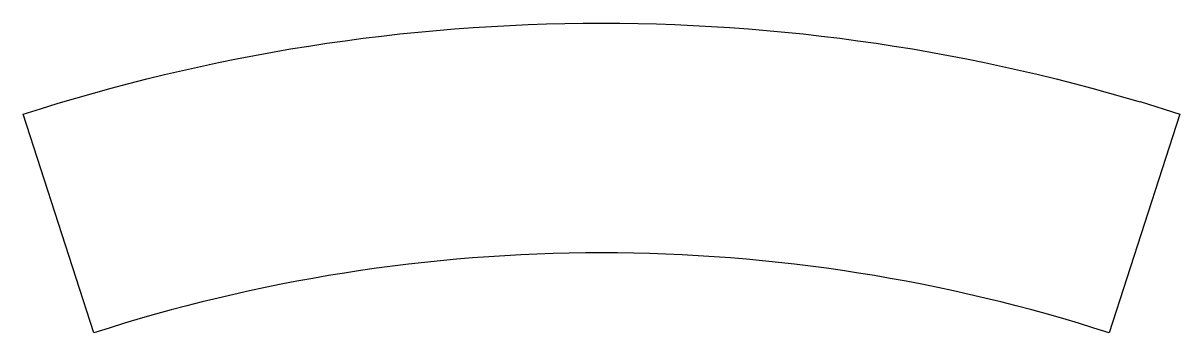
# Model space of a CAD drawing. Header units: millimetres. Extents: x 18 to 296, y 37 to 112.
import ezdxf

# ---------------------------------------------------------------- set-up
doc = ezdxf.new("R2010")
doc.units = ezdxf.units.MM
doc.layers.add('CREASE', color=5, linetype='Continuous')
doc.layers.add('CUT', color=1, linetype='Continuous')

msp = doc.modelspace()

# ---------------------------------------------------------------- linework, layer by layer
at = {"layer": 'CREASE'}
msp.add_lwpolyline([(296.16, 89.6), (279.16, 37)], dxfattribs=at)
at = {"layer": 'CUT'}
msp.add_lwpolyline([(279.16, 37), (275.47, 38.17), (271.76, 39.31), (268.04, 40.42), (264.31, 41.48), (260.57, 42.51), (256.83, 43.5), (253.07, 44.46), (249.3, 45.38), (245.52, 46.26), (241.74, 47.11), (237.95, 47.91), (234.15, 48.69), (230.34, 49.42), (226.52, 50.12), (222.7, 50.78), (218.87, 51.4), (215.04, 51.98), (211.2, 52.53), (207.36, 53.04), (203.51, 53.51), (199.66, 53.95), (195.8, 54.35), (191.94, 54.71), (188.07, 55.03), (184.2, 55.31), (180.33, 55.56), (176.46, 55.76), (172.59, 55.94), (168.71, 56.07), (164.84, 56.16), (160.96, 56.22), (157.08, 56.24), (153.2, 56.22), (149.33, 56.16), (145.45, 56.07), (141.57, 55.94), (137.7, 55.76), (133.83, 55.56), (129.96, 55.31), (126.09, 55.03), (122.22, 54.71), (118.36, 54.35), (114.51, 53.95), (110.65, 53.51), (106.8, 53.04), (102.96, 52.53), (99.12, 51.98), (95.29, 51.4), (91.46, 50.78), (87.64, 50.12), (83.82, 49.42), (80.01, 48.69), (76.21, 47.91), (72.42, 47.11), (68.64, 46.26), (64.86, 45.38), (61.09, 44.46), (57.34, 43.5), (53.59, 42.51), (49.85, 41.48), (46.12, 40.42), (42.4, 39.31), (38.69, 38.17), (35, 37), (18, 89.6), (22.21, 90.93), (26.43, 92.23), (30.67, 93.49), (34.92, 94.7), (39.18, 95.87), (43.45, 97), (47.73, 98.09), (52.02, 99.14), (56.32, 100.15), (60.63, 101.11), (64.95, 102.03), (69.28, 102.91), (73.62, 103.75), (77.97, 104.54), (82.32, 105.29), (86.68, 106), (91.05, 106.67), (95.42, 107.29), (99.8, 107.87), (104.19, 108.41), (108.58, 108.9), (112.97, 109.36), (117.37, 109.77), (121.77, 110.13), (126.18, 110.46), (130.59, 110.74), (135, 110.97), (139.41, 111.17), (143.83, 111.32), (148.25, 111.43), (152.66, 111.49), (157.08, 111.51), (161.5, 111.49), (165.92, 111.43), (170.33, 111.32), (174.75, 111.17), (179.16, 110.97), (183.57, 110.74), (187.98, 110.46), (192.39, 110.13), (196.79, 109.77), (201.19, 109.36), (205.58, 108.9), (209.97, 108.41), (214.36, 107.87), (218.74, 107.29), (223.11, 106.67), (227.48, 106), (231.84, 105.29), (236.19, 104.54), (240.54, 103.75), (244.88, 102.91), (249.21, 102.03), (253.53, 101.11), (257.84, 100.15), (262.14, 99.14), (266.43, 98.09), (270.71, 97), (274.98, 95.87), (279.24, 94.7), (283.49, 93.49), (286.61, 92.56), (286.65, 92.67), (296.16, 89.6), (279.16, 37)], close=True, dxfattribs=at)

doc.saveas('drawing.dxf')
